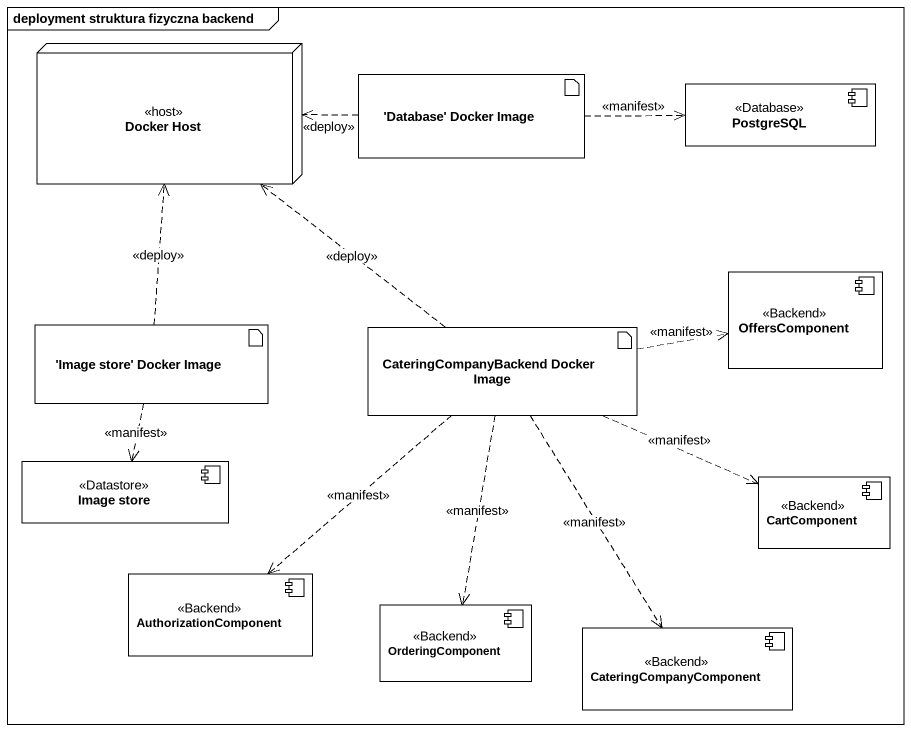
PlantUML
@startuml
mainframe deployment struktura fizyczna backend
node "Docker Host" as Docker_Host <<host>>
artifact "'Database' Docker Image" as Database_Docker_Image
component PostgreSQL <<Database>>
component OffersComponent <<Backend>>
artifact "'Image store' Docker Image" as Image_store_Docker_Image
artifact "CateringCompanyBackend Docker Image" as CateringCompanyBackend
component "Image store" as Image_store <<Datastore>>
component CartComponent <<Backend>>
component AuthorizationComponent <<Backend>>
component OrderingComponent <<Backend>>
component CateringCompanyComponent <<Backend>>
Database_Docker_Image .left.> Docker_Host : <<deploy>>
Database_Docker_Image .right.> PostgreSQL : <<manifest>>
Image_store_Docker_Image .up.> Docker_Host : <<deploy>>
Image_store_Docker_Image ..> Image_store : <<manifest>>
CateringCompanyBackend .up.> Docker_Host : <<deploy>>
CateringCompanyBackend .right.> OffersComponent : <<manifest>>
CateringCompanyBackend .right.> CartComponent : <<manifest>>
CateringCompanyBackend ..> AuthorizationComponent : <<manifest>>
CateringCompanyBackend ..> OrderingComponent : <<manifest>>
CateringCompanyBackend ..> CateringCompanyComponent : <<manifest>>
@enduml
